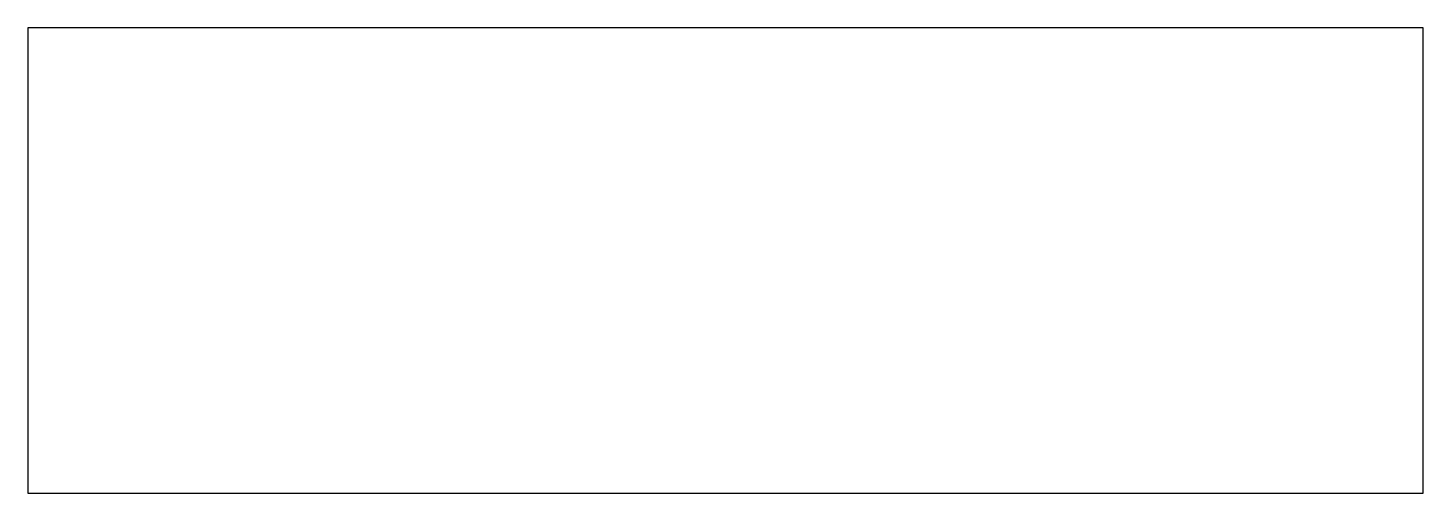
# Model space of a CAD drawing. Header units: inches. Extents: x 18 to 168, y 15 to 65.
import ezdxf

# ---------------------------------------------------------------- set-up
doc = ezdxf.new("R2010")
doc.units = ezdxf.units.IN
doc.header["$MEASUREMENT"] = 0

msp = doc.modelspace()

# ---------------------------------------------------------------- linework, layer by layer
msp.add_lwpolyline([(17.7, 15), (167.7, 15), (167.7, 65), (17.7, 65)], close=True)

doc.saveas('drawing.dxf')
